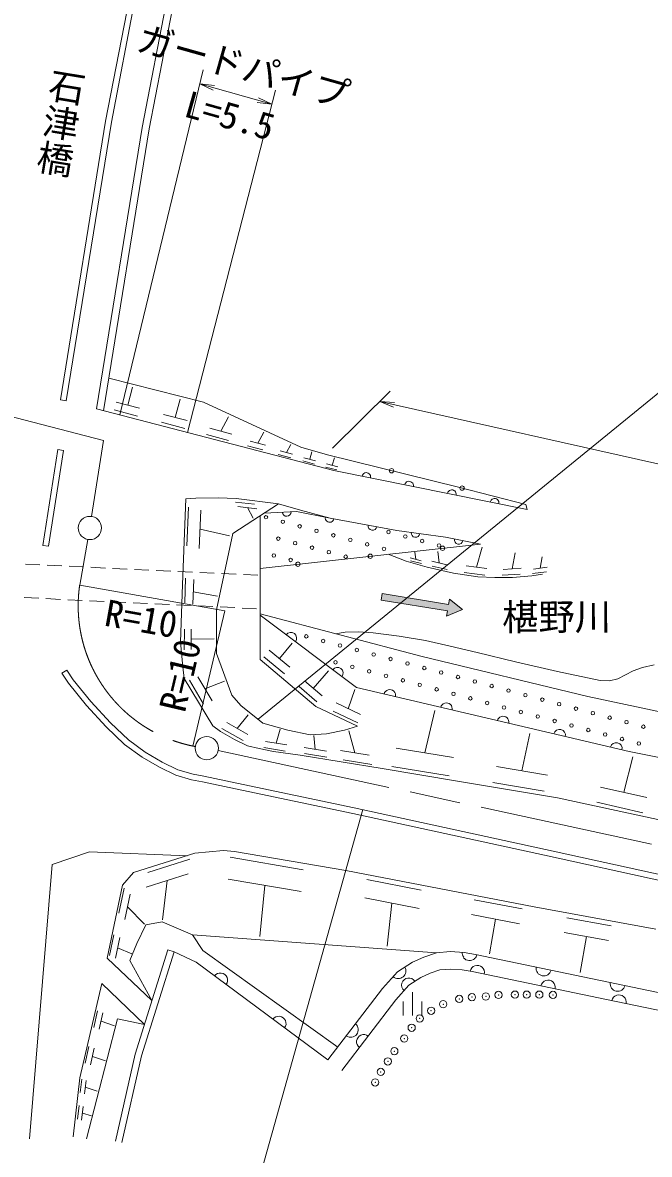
# Model space of a CAD drawing. Units: millimetres, scale not verified. Extents: x 40000 to 680000, y 20000 to 380000.
# Drawn here: x 154594 to 197694, y 243212 to 321061 of the extents above; entities that cross this region are included whole.
import ezdxf
from ezdxf.enums import TextEntityAlignment as Align

# ---------------------------------------------------------------- set-up
doc = ezdxf.new("R2010")
doc.units = ezdxf.units.MM
doc.header["$LTSCALE"] = 1000
doc.header["$PDMODE"] = 32
doc.header["$PDSIZE"] = 500
doc.linetypes.add('CHAIN', pattern=[18.5, 12, -1.5, 3.5, -1.5])
for name, color, linetype, lineweight in [('M-BGD', 7, 'Continuous', 13), ('M-BMK', 2, 'CHAIN', 13), ('M-BMK-SRVR', 3, 'Continuous', 13), ('M-STR-HTXT', 7, 'Continuous', 13), ('M-STR-STRC', 7, 'Continuous', 13)]:
    doc.layers.add(name, color=color, linetype=linetype, lineweight=lineweight)
doc.layers.add('M-BGD-HTXT', color=7, linetype='Continuous')
doc.styles.add('@ＭＳ ゴシック', font='')
doc.styles.add('ＭＳ ゴシック', font='')
doc.styles.get('@ＭＳ ゴシック').set_extended_font_data('@MS Gothic')
doc.styles.get('ＭＳ ゴシック').set_extended_font_data('MS Gothic')

# ---------------------------------------------------------------- blocks, each defined once
blk = doc.blocks.new('荒地')
at = {"color": 7, "linetype": 'Continuous', "lineweight": 13}
for p, q in [((0, -1.25), (0, 1.25)), ((-1, 0.25), (-1, -1.25)), ((1, 0.25), (1, -1.25))]:
    blk.add_line(p, q, dxfattribs=at)

msp = doc.modelspace()

# ---------------------------------------------------------------- hatches: boundary and pattern name
at = {"layer": 'M-BGD'}
msp.add_hatch(color=256, dxfattribs=at).paths.add_polyline_path([(183880, 281043), (183944, 281395), (184841, 280691), (183739, 280226), (183802, 280601), (179242, 281342), (179320, 281786)])

# ---------------------------------------------------------------- linework, layer by layer
for p, q in [((163128, 328954), (160302, 314293)), ((163519, 328868), (160696, 314223)), ((165611, 328363), (162813, 313847)), ((166102, 328269), (163305, 313760)), ((160302, 314293), (157188, 295105)), ((160696, 314223), (157583, 295041)), ((162813, 313847), (159671, 294486)), ((163305, 313760), (160157, 294360)), ((160522, 296609), (167031, 294947)), ((161831, 294745), (162157, 295993)), ((157188, 295105), (157583, 295041)), ((165089, 293897), (165417, 295153)), ((159671, 294486), (175990, 290260)), ((162496, 294000), (160888, 294419)), ((162635, 294535), (161027, 294954)), ((167031, 294947), (173735, 291856)), ((165758, 293148), (164140, 293570)), ((165898, 293686), (164281, 294108)), ((168227, 292957), (168753, 293952)), ((168763, 292322), (167240, 292738)), ((168988, 292748), (167466, 293165)), ((170762, 292132), (171187, 292883)), ((171110, 291671), (170055, 291960)), ((171289, 291988), (170235, 292277)), ((172735, 291485), (173046, 292040)), ((157019, 291691), (155989, 285105)), ((157414, 291629), (156384, 285043)), ((157019, 291691), (157414, 291629)), ((173027, 291136), (172177, 291357)), ((173160, 291374), (172310, 291595)), ((173735, 291856), (175564, 291324)), ((174335, 291022), (174491, 291528)), ((175564, 291324), (184573, 289103)), ((174664, 290698), (173873, 290911)), ((174731, 290915), (173940, 291128)), ((176196, 290296), (175420, 290483)), ((176263, 290516), (175487, 290703)), ((175875, 290610), (176032, 291124)), ((175990, 290260), (189289, 287573)), ((184573, 289103), (189209, 287923)), ((165583, 282409), (165809, 288313)), ((165809, 288313), (166509, 288360)), ((166509, 288360), (168049, 288379)), ((168049, 288379), (169268, 288332)), ((169228, 288086), (170538, 287933)), ((169268, 288332), (172197, 287960)), ((165885, 285081), (166000, 287721)), ((166745, 284890), (166860, 287530)), ((172197, 287960), (169052, 285919)), ((169395, 287775), (170705, 287622)), ((170050, 287698), (170440, 286970)), ((171222, 287327), (173432, 287438)), ((172197, 287960), (173714, 287521)), ((173432, 287438), (175748, 286982)), ((173714, 287521), (175748, 286982)), ((189289, 287573), (189209, 287923)), ((170922, 277248), (170918, 287130)), ((175748, 286982), (180339, 286134)), ((166802, 286210), (168813, 285763)), ((169052, 285919), (167929, 280663)), ((180339, 286134), (183668, 285669)), ((155989, 285105), (156384, 285043)), ((170919, 283522), (186080, 285187)), ((183668, 285669), (186080, 285187)), ((185803, 283604), (186186, 284976)), ((179740, 284491), (180978, 284006)), ((182002, 284050), (181246, 284255)), ((181624, 284152), (181568, 284629)), ((183242, 283892), (183146, 284685)), ((188257, 283491), (188458, 284599)), ((190193, 283542), (190327, 284320)), ((154789, 283808), (155788, 283760)), ((156288, 283736), (157286, 283688)), ((157786, 283665), (158785, 283617)), ((159284, 283593), (160283, 283546)), ((160782, 283522), (161781, 283474)), ((162281, 283450), (163280, 283403)), ((163779, 283379), (164778, 283331)), ((180978, 284006), (182410, 283609)), ((182027, 283846), (181270, 284050)), ((182410, 283609), (184224, 283198)), ((183756, 283773), (182727, 284011)), ((183797, 283432), (182768, 283671)), ((186509, 283515), (185097, 283693)), ((188878, 283529), (187637, 283452)), ((190669, 283608), (189716, 283477)), ((165277, 283307), (166276, 283260)), ((165740, 281146), (165804, 282843)), ((166298, 281048), (166361, 282745)), ((166776, 283236), (167775, 283188)), ((168274, 283165), (169273, 283117)), ((169772, 283093), (170771, 283045)), ((184224, 283198), (185896, 282943)), ((186382, 283058), (184970, 283236)), ((185896, 282943), (187059, 282886)), ((187059, 282886), (188278, 282900)), ((188804, 283121), (187563, 283044)), ((188278, 282900), (189610, 283013)), ((189610, 283013), (190347, 283127)), ((190614, 283292), (189662, 283161)), ((165455, 278455), (165583, 282409)), ((166330, 281897), (167990, 281605)), ((154699, 281509), (155698, 281462)), ((156197, 281438), (157196, 281390)), ((157695, 281366), (158694, 281319)), ((159194, 281295), (160193, 281247)), ((160692, 281223), (161691, 281176)), ((162190, 281152), (163189, 281104)), ((163689, 281081), (164688, 281033)), ((179322, 281786), (179320, 281784)), ((165187, 281009), (166186, 280961)), ((166685, 280938), (167684, 280890)), ((167929, 280663), (167929, 277658)), ((168184, 280866), (169182, 280819)), ((169682, 280795), (170681, 280747)), ((170920, 280405), (182059, 277450)), ((170921, 280313), (177551, 275323)), ((165706, 277924), (165718, 279340)), ((166177, 277932), (166190, 279348)), ((176120, 279025), (176766, 279137)), ((176766, 279137), (177673, 279156)), ((177673, 279156), (178703, 279081)), ((178703, 279081), (180489, 278854)), ((180489, 278854), (182294, 278551)), ((165604, 276754), (165455, 278455)), ((166184, 278640), (167760, 278667)), ((172263, 277310), (173127, 278386)), ((182294, 278551), (184004, 278176)), ((184004, 278176), (185861, 277736)), ((167929, 277658), (168992, 274794)), ((174763, 274016), (170922, 277248)), ((172608, 276268), (171179, 277429)), ((172978, 276729), (171549, 277890)), ((182059, 277450), (193456, 274707)), ((185861, 277736), (188497, 277084)), ((157297, 276309), (157633, 276526)), ((158061, 275864), (157633, 276526)), ((165696, 275942), (165604, 276754)), ((174576, 275267), (175635, 276480)), ((188497, 277084), (191376, 276429)), ((191376, 276429), (194310, 275805)), ((196046, 276204), (196584, 276478)), ((196584, 276478), (197217, 276705)), ((197217, 276705), (198030, 276894)), ((157737, 275629), (157297, 276309)), ((158984, 274098), (157737, 275629)), ((159286, 274360), (158061, 275864)), ((167672, 272688), (165696, 275942)), ((167042, 274188), (166072, 275821)), ((167620, 274418), (166651, 276051)), ((167135, 275235), (168485, 275770)), ((175182, 274744), (173970, 275790)), ((194310, 275805), (194962, 275791)), ((194962, 275791), (195526, 275930)), ((195526, 275930), (196046, 276204)), ((174831, 274342), (173619, 275388)), ((176990, 273867), (177446, 275192)), ((177551, 275323), (190542, 272269)), ((160345, 272624), (158984, 274098)), ((160630, 272904), (159286, 274360)), ((168992, 274794), (169603, 274087)), ((169603, 274087), (171120, 272883)), ((177832, 273465), (176148, 274269)), ((193456, 274707), (204150, 272442)), ((169355, 272503), (170109, 273446)), ((177626, 272670), (174763, 274016)), ((177636, 272898), (175952, 273701)), ((182247, 270827), (182931, 273744)), ((161606, 271414), (160345, 272624)), ((161864, 271721), (160630, 272904)), ((168192, 272301), (167672, 272688)), ((169758, 271691), (168304, 272507)), ((170082, 272095), (168627, 272911)), ((171120, 272883), (172821, 272401)), ((176733, 272386), (177626, 272670)), ((163026, 270871), (161864, 271721)), ((169163, 271757), (168192, 272301)), ((170051, 271323), (169163, 271757)), ((172030, 271491), (172312, 272457)), ((172821, 272401), (174366, 272060)), ((174366, 272060), (175500, 272145)), ((174716, 271073), (174631, 272022)), ((175500, 272145), (176733, 272386)), ((177443, 270832), (177027, 272357)), ((188934, 269590), (189485, 272157)), ((190542, 272269), (196314, 270930)), ((162806, 270536), (161606, 271414)), ((170864, 271124), (170051, 271323)), ((171837, 270935), (170864, 271124)), ((172640, 270958), (171177, 271197)), ((172761, 271372), (171298, 271610)), ((173677, 270668), (171837, 270935)), ((175487, 270952), (173944, 271194)), ((178425, 270679), (176461, 270985)), ((184218, 270501), (180276, 271152)), ((196314, 270930), (200971, 269973)), ((164006, 269836), (162806, 270536)), ((164194, 270190), (163026, 270871)), ((165273, 269673), (164194, 270190)), ((179312, 269754), (173677, 270668)), ((175524, 270545), (173980, 270787)), ((178600, 270039), (176635, 270346)), ((195928, 268118), (196553, 270559)), ((165131, 269298), (164006, 269836)), ((166313, 269375), (165273, 269673)), ((167046, 269225), (166313, 269375)), ((184499, 268882), (179312, 269754)), ((183924, 269251), (179982, 269902)), ((190695, 269293), (187174, 269886)), ((166218, 268986), (165131, 269298)), ((166966, 268833), (166218, 268986)), ((169234, 268351), (166966, 268833)), ((169317, 268743), (167050, 269225)), ((177386, 267059), (169317, 268743)), ((191388, 267734), (184499, 268882)), ((190459, 268193), (186938, 268786)), ((177303, 266668), (169234, 268351)), ((197516, 267754), (194339, 268482)), ((190559, 264193), (177386, 267059)), ((199127, 266055), (191388, 267734)), ((197248, 266708), (194071, 267435)), ((190473, 263802), (177303, 266668)), ((156616, 263160), (159188, 264032)), ((159188, 264032), (165899, 263758)), ((162215, 262605), (166425, 263923)), ((166425, 263923), (168402, 264114)), ((169161, 264044), (168402, 264114)), ((176818, 262731), (169161, 264044)), ((198704, 262398), (190559, 264193)), ((155061, 244288), (156616, 263160)), ((163201, 262590), (166090, 263508)), ((168877, 263654), (173891, 262792)), ((198619, 262007), (190473, 263802)), ((161471, 261733), (162215, 262605)), ((163082, 261586), (165972, 262504)), ((189777, 260233), (176818, 262731)), ((160409, 256711), (161471, 261733)), ((164527, 262045), (164209, 259349)), ((168737, 262145), (173750, 261284)), ((171244, 261714), (170916, 258195)), ((178267, 262112), (181999, 261384)), ((161219, 259792), (161568, 261527)), ((161631, 259369), (161979, 261104)), ((178124, 260852), (181856, 260125)), ((161805, 260237), (162967, 259043)), ((179990, 260489), (179655, 257538)), ((185648, 260726), (188940, 260094)), ((198132, 258702), (189777, 260233)), ((185470, 259702), (188761, 259070)), ((187116, 259386), (186699, 256997)), ((192017, 259493), (195059, 258938)), ((162440, 257718), (163064, 259008)), ((163064, 259008), (164183, 259206)), ((164183, 259206), (166284, 258304)), ((191841, 258478), (194883, 257923)), ((160568, 256898), (160857, 258304)), ((160983, 256718), (161272, 258124)), ((161972, 256542), (162440, 257718)), ((166284, 258304), (166996, 257240)), ((166284, 258304), (183052, 257082)), ((193362, 258200), (192932, 255718)), ((161128, 257421), (162096, 257002)), ((164576, 257283), (162323, 250097)), ((165006, 257149), (162758, 249980)), ((164576, 257283), (165006, 257149)), ((165006, 257149), (166523, 256425)), ((166996, 257240), (176261, 250580)), ((182180, 256785), (183052, 257082)), ((183052, 257082), (183999, 257156)), ((183999, 257156), (184963, 257108)), ((184963, 257108), (185733, 256965)), ((185733, 256965), (203157, 253336)), ((160409, 256711), (163481, 253791)), ((163481, 253791), (161972, 256542)), ((166523, 256425), (175594, 249703)), ((180373, 255764), (181415, 256444)), ((181415, 256444), (182180, 256785)), ((179336, 254621), (180373, 255764)), ((181158, 254844), (181990, 255387)), ((181990, 255387), (182618, 255666)), ((182618, 255666), (183296, 255898)), ((183296, 255898), (184016, 255953)), ((184016, 255953), (184823, 255914)), ((184823, 255914), (185501, 255787)), ((185501, 255787), (194207, 253974)), ((158539, 248473), (160037, 254954)), ((160037, 254954), (162968, 252155)), ((175594, 249703), (179336, 254621)), ((180260, 253853), (181158, 254844)), ((176549, 248976), (180260, 253853)), ((194207, 253974), (202912, 252161)), ((159491, 251941), (159746, 253077)), ((161111, 252534), (158990, 244280)), ((159857, 251815), (160112, 252950)), ((159985, 252382), (160908, 252063)), ((162968, 252155), (161111, 252534)), ((158897, 249488), (159152, 250623)), ((159267, 249370), (159522, 250506)), ((159394, 249938), (160300, 249651)), ((162323, 250097), (160983, 244122)), ((162758, 249980), (161422, 244024)), ((158071, 244412), (158539, 248473)), ((158553, 247477), (158667, 248395)), ((158846, 247380), (158960, 248298)), ((158903, 247839), (159723, 247568)), ((158377, 245639), (158492, 246583)), ((158647, 245563), (158762, 246507)), ((158705, 246035), (159335, 245856))]:
    msp.add_line(p, q, dxfattribs=at)
msp.add_lwpolyline([(183880, 281043), (183944, 281395), (184841, 280691), (183739, 280226), (183802, 280601), (179242, 281342), (179320, 281786)], close=True, dxfattribs=at)
for centre in [(171329, 287038), (172488, 286727), (173647, 286417), (174806, 286106), (175966, 285796), (179754, 286023), (180913, 285712), (172178, 285568), (173337, 285258), (174496, 284947), (177125, 285485), (178284, 285174), (179443, 284864), (182072, 285402), (183231, 285091), (171867, 284409), (173026, 284099), (175655, 284637), (176814, 284326), (174102, 278841), (175261, 278530), (176420, 278220), (177579, 277909), (176110, 277061), (178739, 277599), (179898, 277288), (177269, 276750), (178428, 276440), (181057, 276977), (182216, 276667), (183375, 276356), (179587, 276129), (180746, 275818), (181905, 275508), (184534, 276046), (185693, 275735), (183064, 275197), (184224, 274887), (186852, 275425), (188011, 275114), (189171, 274803), (185383, 274576), (186542, 274265), (187701, 273955), (190330, 274493), (191489, 274182), (188860, 273644), (190019, 273334), (192648, 273872), (193807, 273561), (194966, 273250), (191178, 273023), (192337, 272713), (193496, 272402), (196125, 272940), (197284, 272629), (194656, 272091), (195815, 271781), (196974, 271470)]:
    msp.add_circle(centre, 120, dxfattribs=at)
for centre, radius, start, end in [((179963, 290240), 150, 0, 180), ((178228, 289808), 300, 348.57781, 168.57781), ((179963, 290240), 150, 180, 0), ((181169, 289214), 300, 348.57781, 168.57781), ((184109, 288619), 300, 348.57781, 168.57781), ((184818, 289041), 150, 0, 180), ((184818, 289041), 150, 180, 0), ((187050, 288025), 300, 348.57781, 168.57781), ((172751, 287404), 300, 182.86241, 2.86241), ((175707, 286990), 300, 168.8661, 349.43764), ((178657, 286444), 300, 169.53061, 349.53061), ((181616, 285956), 300, 172.06209, 352.06209), ((183470, 284901), 150, 0, 180), ((184578, 285488), 300, 168.69816, 348.69816), ((178499, 284355), 150, 0, 180), ((178499, 284355), 150, 180, 0), ((183470, 284901), 150, 180, 0), ((173529, 283809), 150, 0, 180), ((173529, 283809), 150, 180, 0), ((173040, 278717), 400, 323.03729, 143.03729), ((176236, 276312), 400, 323.03729, 143.03729), ((179843, 274784), 400, 346.77189, 166.77189), ((183737, 273869), 400, 346.77189, 166.77189), ((187631, 272953), 400, 346.77189, 166.77189), ((191526, 272041), 400, 346.93605, 166.93605), ((195422, 271137), 400, 346.93605, 166.93605), ((185332, 257111), 521, 179.48165, 218.67908), ((185331, 257070), 521, 311.7201, 345.94788), ((185329, 257061), 521, 218.24316, 311.80035), ((185856, 255716), 498, 347.98076, 168.82087), ((168194, 255186), 500, 323.46098, 143.46098), ((180429, 255827), 522, 227.88377, 30.71768), ((190425, 256009), 521, 170.52392, 345.94788), ((181158, 254846), 498, 32.91932, 227.97157), ((190730, 254701), 498, 347.9821, 168.4897), ((195520, 254948), 521, 170.52392, 345.94788), ((195603, 253686), 498, 347.9821, 168.4897), ((172211, 252210), 500, 323.46098, 143.46098), ((177153, 251786), 521, 235.02389, 50.44785), ((178054, 250958), 498, 52.48207, 232.98967)]:
    msp.add_arc(centre, radius, start, end, dxfattribs=at)
for p in [(183517, 253540), (184623, 253902), (185494, 254029), (186451, 254072), (187323, 254178), (188450, 254199), (189258, 254199), (190129, 254199), (191065, 254178), (182688, 253094), (181901, 252562), (181348, 251924), (180838, 251180), (180158, 250309), (179222, 248884), (179711, 249607), (178839, 248161)]:
    msp.add_point(p, dxfattribs=at)
at = {"layer": 'M-BMK'}
for p, q in [((150293, 294879), (160159, 292328)), ((160159, 292328), (159341, 287090)), ((159078, 285512), (158518, 282374)), ((168037, 270984), (216082, 260630))]:
    msp.add_line(p, q, dxfattribs=at)
msp.add_arc((168268, 280953), 9853, 171.71223, 259.44419, dxfattribs=at)
at = {"layer": 'M-BMK-SRVR'}
for p, q in [((168489, 280590), (158518, 282370)), ((166302, 271299), (168489, 280590))]:
    msp.add_line(p, q, dxfattribs=at)
for centre in [(159218, 286300), (167255, 271153)]:
    msp.add_circle(centre, 800, dxfattribs=at)
at = {"layer": 'M-STR-HTXT'}
for p, q in [((161268, 294072), (167012, 317817)), ((165930, 292865), (171984, 316419)), ((166777, 316846), (171735, 315451)), ((166777, 316846), (167785, 316735)), ((166777, 316846), (167694, 316414)), ((171735, 315451), (170727, 315561)), ((171735, 315451), (170817, 315882)), ((175903, 291786), (179869, 295700)), ((179157, 294998), (200845, 290131)), ((179157, 294998), (180169, 294941)), ((179157, 294998), (180096, 294616))]:
    msp.add_line(p, q, dxfattribs=at)
at = {"layer": 'M-STR-STRC'}
for p, q in [((170781, 273152), (207699, 303234)), ((177985, 266929), (170216, 239262))]:
    msp.add_line(p, q, dxfattribs=at)

# ---------------------------------------------------------------- block references
at = {"layer": 'M-BGD', "xscale": 640, "yscale": 640}
msp.add_blockref('荒地', (181398, 253564), dxfattribs=at)

# ---------------------------------------------------------------- texts
at = {"layer": 'M-BGD-HTXT', "style": '@ＭＳ ゴシック'}
msp.add_text('石津橋', height=1833, rotation=260.661, dxfattribs=at).set_placement((156382, 318103), align=Align.BOTTOM_LEFT)
at = {"layer": 'M-BGD-HTXT', "style": 'ＭＳ ゴシック'}
msp.add_text('椹野川', height=1833, rotation=0.41, dxfattribs=at).set_placement((191312, 280186), align=Align.MIDDLE_CENTER)
at = {"layer": 'M-BMK-SRVR', "style": 'ＭＳ ゴシック'}
for rotation, p in [(349.881, (160036, 279052)), (76.755, (166283, 273400))]:
    msp.add_text('R=10', height=1833, rotation=rotation, dxfattribs=at).set_placement(p, align=Align.BOTTOM_LEFT)
at = {"layer": 'M-STR-HTXT', "style": 'ＭＳ ゴシック'}
for s, p in [('ガードパイプ', (169391, 316630)), ('L=5.5', (168444, 313260))]:
    msp.add_text(s, height=1833, rotation=344.289, dxfattribs=at).set_placement(p, align=Align.BOTTOM_CENTER)

doc.saveas('drawing.dxf')
